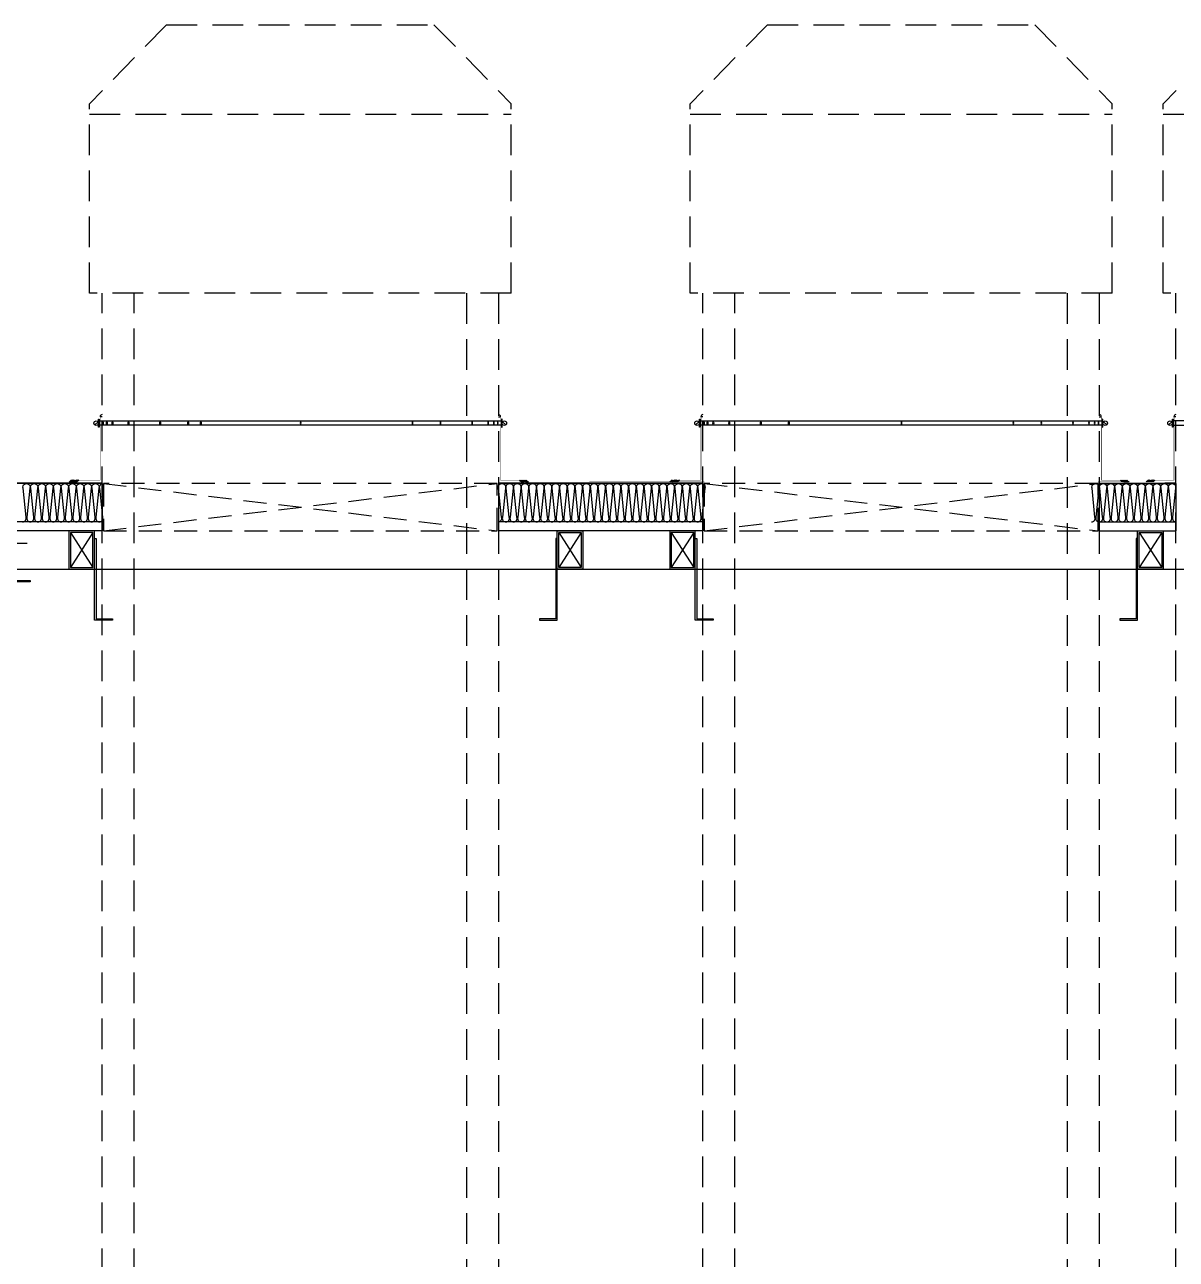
# Model space of a CAD drawing. Header units: millimetres. Extents: x -75040 to 92617, y -36837 to 48530.
# Drawn here: x 24697 to 29201, y 43700 to 48530 of the extents above; entities that cross this region are included whole.
import ezdxf

# ---------------------------------------------------------------- set-up
doc = ezdxf.new("R2010")
doc.units = ezdxf.units.MM
doc.header["$LTSCALE"] = 60
doc.linetypes.add('ghid', pattern=[3, 2, -1])
doc.linetypes.add('HID', pattern=[2.3, 1.5, -0.8])
for name, color, linetype in [('1', 1, 'Continuous'), ('4', 4, 'Continuous'), ('7', 7, 'Continuous'), ('A-ELE-8', 8, 'Continuous'), ('A-FIN-9', 7, 'Continuous'), ('A-OPEN', 1, 'Continuous'), ('A-WIN', 4, 'Continuous'), ('A-연도', 5, 'ghid'), ('ISL', 251, 'Continuous'), ('OPEN', 1, 'HID'), ('PANEL', 7, 'Continuous'), ('R-SMTL', 4, 'Continuous'), ('각파이프', 4, 'Continuous')]:
    doc.layers.add(name, color=color, linetype=linetype)
doc.layers.add('NOPLOT', color=191, linetype='Continuous', plot=False)

# ---------------------------------------------------------------- blocks, each defined once
blk = doc.blocks.new('A$Cc29243e6')
at = {"layer": 'A-연도'}
for p, q in [((9422.1, 1330, 0), (9120, 1020.4, 0)), ((9422.1, 1330, 0), (10467.5, 1330, 0)), ((10467.5, 1330, 0), (10770, 1020.4, 0)), ((9120, 280, 0), (9120, 1020.4, 0)), ((10770, 280, 0), (10770, 1020.4, 0)), ((9120, 980, 0), (10770, 980, 0)), ((10770, 280, 0), (9120, 280, 0))]:
    blk.add_line(p, q, dxfattribs=at)
for points in [[(10720, 280), (10720, -33638.3), (9170, -33638.3), (9170, 280)], [(9295, -33638.3), (9295, 280)]]:
    blk.add_lwpolyline(points, dxfattribs=at)
at = {"layer": 'A-연도', "elevation": 0}
blk.add_lwpolyline([(10595, 280), (10595, -33638.3)], dxfattribs=at)
blk = doc.blocks.new('sq100')
at = {"layer": 'A-WIN', "color": 1}
for p, q in [((6038.6, -597309.5), (6126.6, -597397.5)), ((6126.6, -597309.5), (6038.6, -597397.5))]:
    blk.add_line(p, q, dxfattribs=at)
at = {"layer": 'A-WIN'}
for points in [[(6032.6, -597303.5), (6132.6, -597303.5), (6132.6, -597403.5), (6032.6, -597403.5)], [(6038.6, -597309.5), (6126.6, -597309.5), (6126.6, -597397.5), (6038.6, -597397.5)]]:
    blk.add_lwpolyline(points, close=True, dxfattribs=at)
at = {"layer": 'NOPLOT'}
for p, q in [((6082.6, -597462.5), (6082.6, -597244.5)), ((5973.7, -597353.5), (6191.6, -597353.5))]:
    blk.add_line(p, q, dxfattribs=at)
blk = doc.blocks.new('A$C6603cac8')
at = {"layer": '4'}
for points in [[(-75, 50), (-75, -50), (75, -50), (75, 50)], [(-69, 44), (-69, -44), (69, -44), (69, 44)]]:
    blk.add_lwpolyline(points, close=True, dxfattribs=at)
at = {"layer": 'A-OPEN'}
for p, q in [((-69, 44), (69, -44)), ((-69, -44), (69, 44))]:
    blk.add_line(p, q, dxfattribs=at)
blk = doc.blocks.new('A$C84c7bbc8')
at = {"layer": '1', "color": 9}
for p, q in [((500, 596.4, 0), (492, 596.4, 0)), ((2050, 596.4, 0), (2058, 596.4, 0)), ((2850, 596.4, 0), (2842, 596.4, 0)), ((4400, 596.4, 0), (4408, 596.4, 0)), ((4700, 596.4, 0), (4692, 596.4, 0))]:
    blk.add_line(p, q, dxfattribs=at)
for centre, start, end in [((500, 596.4, 0), 90, 180), ((2050, 596.4, 0), 0, 90), ((2850, 596.4, 0), 90, 180), ((4400, 596.4, 0), 0, 90), ((4700, 596.4, 0), 90, 180)]:
    blk.add_arc(centre, 8, start, end, dxfattribs=at)
at = {"layer": '4', "color": 9, "elevation": 0}
for points in [[(379, 348.3, 2, 2, 0), (492.1, 348.3, 2, 2, 0), (492, 596.4, 2, 0, 0)], [(2158.3, 348.3, 2, 2, 0), (2057.9, 348.3, 2, 2, 0), (2058, 596.4, 2, 0, 0)], [(2729, 348.3, 2, 2, 0), (2842.1, 348.3, 2, 2, 0), (2842, 596.4, 2, 0, 0)], [(4508.3, 348.3, 2, 2, 0), (4407.9, 348.3, 2, 2, 0), (4408, 596.4, 2, 0, 0)], [(4592.1, 348.3, 2, 2, 0), (4692.1, 348.3, 2, 2, 0), (4692, 596.4, 2, 0, 0)]]:
    blk.add_lwpolyline(points, format="xyseb", dxfattribs=at)
at = {"layer": '4', "const_width": 2, "elevation": 0}
for points in [[(500, 338.5), (-200.9, 337.7)], [(2855, 341.1), (2050, 340.2)], [(4395, 341.1), (4700, 339.8)]]:
    blk.add_lwpolyline(points, dxfattribs=at)
at = {"layer": '7'}
for p, q in [((379, 348.3, 0), (370.3, 340.3, 0)), ((382.6, 348.3, 0), (374, 340.3, 0)), ((386.3, 348.3, 0), (377.6, 340.3, 0)), ((389.9, 348.3, 0), (381.3, 340.3, 0)), ((393.6, 348.3, 0), (384.9, 340.3, 0)), ((397.2, 348.3, 0), (388.6, 340.3, 0)), ((400.9, 348.3, 0), (392.2, 340.3, 0)), ((404.5, 348.3, 0), (395.9, 340.3, 0)), ((408.2, 348.3, 0), (399.5, 340.3, 0)), ((2132.8, 348.3, 0), (2141.4, 340.3, 0)), ((2136.4, 348.3, 0), (2145.1, 340.3, 0)), ((2140.1, 348.3, 0), (2148.7, 340.3, 0)), ((2143.7, 348.3, 0), (2152.4, 340.3, 0)), ((2147.4, 348.3, 0), (2156, 340.3, 0)), ((2151, 348.3, 0), (2159.7, 340.3, 0)), ((2154.7, 348.3, 0), (2163.3, 340.3, 0)), ((2158.3, 348.3, 0), (2167, 340.3, 0)), ((2729, 348.3, 0), (2720.3, 340.3, 0)), ((2732.6, 348.3, 0), (2724, 340.3, 0)), ((2736.3, 348.3, 0), (2727.6, 340.3, 0)), ((2739.9, 348.3, 0), (2731.3, 340.3, 0)), ((2743.6, 348.3, 0), (2734.9, 340.3, 0)), ((2747.2, 348.3, 0), (2738.6, 340.3, 0)), ((2750.9, 348.3, 0), (2742.2, 340.3, 0)), ((2754.5, 348.3, 0), (2745.9, 340.3, 0)), ((2758.2, 348.3, 0), (2749.5, 340.3, 0)), ((4482.8, 348.3, 0), (4491.4, 340.3, 0)), ((4486.4, 348.3, 0), (4495.1, 340.3, 0)), ((4490.1, 348.3, 0), (4498.7, 340.3, 0)), ((4493.7, 348.3, 0), (4502.4, 340.3, 0)), ((4497.4, 348.3, 0), (4506, 340.3, 0)), ((4501, 348.3, 0), (4509.7, 340.3, 0)), ((4504.7, 348.3, 0), (4513.3, 340.3, 0)), ((4508.3, 348.3, 0), (4517, 340.3, 0)), ((4592.1, 348.3, 0), (4583.5, 340.3, 0)), ((4595.8, 348.3, 0), (4587.2, 340.3, 0)), ((4599.4, 348.3, 0), (4590.8, 340.3, 0)), ((4603.1, 348.3, 0), (4594.5, 340.3, 0)), ((4606.7, 348.3, 0), (4598.1, 340.3, 0)), ((4610.4, 348.3, 0), (4601.8, 340.3, 0)), ((4614, 348.3, 0), (4605.4, 340.3, 0)), ((4617.7, 348.3, 0), (4609.1, 340.3, 0))]:
    blk.add_line(p, q, dxfattribs=at)
at = {"layer": 'A-ELE-8'}
blk.add_line((154.3, 0, 0), (6764, 0, 0), dxfattribs=at)
at = {"layer": 'A-WIN', "elevation": 0}
for points in [[(540, -200), (470, -200), (470, 120.4), (476, 120.4), (476, -194), (540, -194)], [(2210, -200), (2280, -200), (2280, 120.4), (2274, 120.4), (2274, -194), (2210, -194)], [(2890, -200), (2820, -200), (2820, 120.4), (2826, 120.4), (2826, -194), (2890, -194)]]:
    blk.add_lwpolyline(points, close=True, dxfattribs=at)
at = {"layer": 'A-WIN'}
blk.add_lwpolyline([(4480, -200), (4550, -200), (4550, 120.4), (4544, 120.4), (4544, -194), (4480, -194)], close=True, dxfattribs=at)
at = {"layer": 'ISL', "elevation": 0}
for points in [[(189, 185, 0.509267), (202.2, 203.2), (190.7, 316.8, -1.372593), (217.2, 316.8), (205.7, 203.2, 0.509267), (219, 185, 0.509267), (232.2, 203.2), (220.7, 316.8, -1.372593), (247.2, 316.8), (235.7, 203.2, 0.509267), (249, 185, 0.509267), (262.2, 203.2), (250.7, 316.8, -1.372593), (277.2, 316.8), (265.7, 203.2, 0.509267), (279, 185, 0.509267), (292.2, 203.2), (280.7, 316.8, -1.372593), (307.2, 316.8), (295.7, 203.2, 0.509267), (309, 185, 0.509267), (322.2, 203.2), (310.7, 316.8, -1.372593), (337.2, 316.8), (325.7, 203.2, 0.509267), (339, 185, 0.509267), (352.2, 203.2), (340.7, 316.8, -1.372593), (367.2, 316.8), (355.7, 203.2, 0.509267), (369, 185, 0.509267), (382.2, 203.2), (370.7, 316.8, -1.372593), (397.2, 316.8), (385.7, 203.2, 0.509267), (399, 185, 0.509267), (412.2, 203.2), (400.7, 316.8, -1.372593), (427.2, 316.8), (415.7, 203.2, 0.509267), (429, 185, 0.509267), (442.2, 203.2), (430.7, 316.8, -1.372593), (457.2, 316.8), (445.7, 203.2, 0.509267), (459, 185, 0.509267), (472.2, 203.2), (460.7, 316.8, -1.372593), (487.2, 316.8), (475.7, 203.2, 0.509267), (489, 185, 0.509267), (502.2, 203.2), (490.7, 316.8, -0.420319), (500, 334.4, -0.420319)], [(2050, 185, 0.486561), (2062.2, 203.2), (2050.7, 316.8, -1.372593), (2077.2, 316.8), (2065.7, 203.2, 0.509267), (2079, 185, 0.509267), (2092.2, 203.2), (2080.7, 316.8, -1.372593), (2107.2, 316.8), (2095.7, 203.2, 0.509267), (2109, 185, 0.509267), (2122.2, 203.2), (2110.7, 316.8, -1.372593), (2137.2, 316.8), (2125.7, 203.2, 0.509267), (2139, 185, 0.509267), (2152.2, 203.2), (2140.7, 316.8, -1.372593), (2167.2, 316.8), (2155.7, 203.2, 0.509267), (2169, 185, 0.509267), (2182.2, 203.2), (2170.7, 316.8, -1.372593), (2197.2, 316.8), (2185.7, 203.2, 0.509267), (2199, 185, 0.509267), (2212.2, 203.2), (2200.7, 316.8, -1.372593), (2227.2, 316.8), (2215.7, 203.2, 0.509267), (2229, 185, 0.509267), (2242.2, 203.2), (2230.7, 316.8, -1.372593), (2257.2, 316.8), (2245.7, 203.2, 0.509267), (2259, 185, 0.509267), (2272.2, 203.2), (2260.7, 316.8, -1.372593), (2287.2, 316.8), (2275.7, 203.2, 0.509267), (2289, 185, 0.509267), (2302.2, 203.2), (2290.7, 316.8, -1.372593), (2317.2, 316.8), (2305.7, 203.2, 0.509267), (2319, 185, 0.509267), (2332.2, 203.2), (2320.7, 316.8, -1.372593), (2347.2, 316.8), (2335.7, 203.2, 0.509267), (2349, 185, 0.509267), (2362.2, 203.2), (2350.7, 316.8, -1.372593), (2377.2, 316.8), (2365.7, 203.2, 0.509267), (2379, 185, 0.509267), (2392.2, 203.2), (2380.7, 316.8, -1.372593), (2407.2, 316.8), (2395.7, 203.2, 0.509267), (2409, 185, 0.509267), (2422.2, 203.2), (2410.7, 316.8, -1.372593), (2437.2, 316.8), (2425.7, 203.2, 0.509267), (2439, 185, 0.509267), (2452.2, 203.2), (2440.7, 316.8, -1.372593), (2467.2, 316.8), (2455.7, 203.2, 0.509267), (2469, 185, 0.509267), (2482.2, 203.2), (2470.7, 316.8, -1.372593), (2497.2, 316.8), (2485.7, 203.2, 0.509267), (2499, 185, 0.509267), (2512.2, 203.2), (2500.7, 316.8, -1.372593), (2527.2, 316.8), (2515.7, 203.2, 0.509267), (2529, 185, 0.509267), (2542.2, 203.2), (2530.7, 316.8, -1.372593), (2557.2, 316.8), (2545.7, 203.2, 0.509267), (2559, 185, 0.509267), (2572.2, 203.2), (2560.7, 316.8, -1.372593), (2587.2, 316.8), (2575.7, 203.2, 0.509267), (2589, 185, 0.509267), (2602.2, 203.2), (2590.7, 316.8, -1.372593), (2617.2, 316.8), (2605.7, 203.2, 0.509267), (2619, 185, 0.509267), (2632.2, 203.2), (2620.7, 316.8, -1.372593), (2647.2, 316.8), (2635.7, 203.2, 0.509267), (2649, 185, 0.509267), (2662.2, 203.2), (2650.7, 316.8, -1.372593), (2677.2, 316.8), (2665.7, 203.2, 0.509267), (2679, 185, 0.509267), (2692.2, 203.2), (2680.7, 316.8, -1.372593), (2707.2, 316.8), (2695.7, 203.2, 0.509267), (2709, 185, 0.509267), (2722.2, 203.2), (2710.7, 316.8, -1.372593), (2737.2, 316.8), (2725.7, 203.2, 0.509267), (2739, 185, 0.509267), (2752.2, 203.2), (2740.7, 316.8, -1.372593), (2767.2, 316.8), (2755.7, 203.2, 0.509267), (2769, 185, 0.509267), (2782.2, 203.2), (2770.7, 316.8, -1.372593), (2797.2, 316.8), (2785.7, 203.2, 0.509267), (2799, 185, 0.509267), (2812.2, 203.2), (2800.7, 316.8, -1.372593), (2827.2, 316.8), (2815.7, 203.2, 0.509267), (2829, 185, 0.509267), (2842.2, 203.2), (2830.7, 316.8, -1.372593), (2857.2, 316.8), (2845.7, 203.2, 0.304303), (2850, 188.3, 0.304303)], [(4370, 185, 0.509267), (4383.2, 203.2), (4371.7, 316.8, -1.372593), (4398.2, 316.8), (4386.7, 203.2, 0.509267), (4400, 185, 0.509267), (4413.2, 203.2), (4401.7, 316.8, -1.372593), (4428.2, 316.8), (4416.7, 203.2, 0.509267), (4430, 185, 0.509267), (4443.2, 203.2), (4431.7, 316.8, -1.372593), (4458.2, 316.8), (4446.7, 203.2, 0.509267), (4460, 185, 0.509267), (4473.2, 203.2), (4461.7, 316.8, -1.372593), (4488.2, 316.8), (4476.7, 203.2, 0.509267), (4490, 185, 0.509267), (4503.2, 203.2), (4491.7, 316.8, -1.372593), (4518.2, 316.8), (4506.7, 203.2, 0.509267), (4520, 185, 0.509267), (4533.2, 203.2), (4521.7, 316.8, -1.372593), (4548.2, 316.8), (4536.7, 203.2, 0.509267), (4550, 185, 0.509267), (4563.2, 203.2), (4551.7, 316.8, -1.372593), (4578.2, 316.8), (4566.7, 203.2, 0.509267), (4580, 185, 0.509267), (4593.2, 203.2), (4581.7, 316.8, -1.372593), (4608.2, 316.8), (4596.7, 203.2, 0.509267), (4610, 185, 0.509267), (4623.2, 203.2), (4611.7, 316.8, -1.372593), (4638.2, 316.8), (4626.7, 203.2, 0.509267), (4640, 185, 0.509267), (4653.2, 203.2), (4641.7, 316.8, -1.372593), (4668.2, 316.8), (4656.7, 203.2, 0.509267), (4670, 185, 0.509267), (4683.2, 203.2), (4671.7, 316.8, -1.372593), (4698.2, 316.8), (4686.7, 203.2, 0.509267), (4700, 185, 0.000225), (4700, 185, 0.000225)]]:
    blk.add_lwpolyline(points, format="xyb", dxfattribs=at)
at = {"layer": 'OPEN', "linetype": 'HID'}
for p, q in [((505, 335, 0), (2045, 150, 0)), ((505, 150, 0), (2045, 335, 0)), ((2855, 335, 0), (4395, 150, 0)), ((2855, 150, 0), (4395, 335, 0))]:
    blk.add_line(p, q, dxfattribs=at)
at = {"layer": 'OPEN', "linetype": 'HID', "elevation": 0}
for points in [[(505, 335), (505, 150), (2045, 150), (2045, 335)], [(2855, 335), (2855, 150), (4395, 150), (4395, 335)]]:
    blk.add_lwpolyline(points, close=True, dxfattribs=at)
at = {"layer": 'PANEL'}
for p, q in [((500, 335), (-201, 335, 0)), ((500, 334.5), (-201, 334.5, 0)), ((500, 335, 0), (500, 150, 0)), ((2850, 335, 0), (2050, 335, 0)), ((2850, 334.5, 0), (2050, 334.5, 0)), ((2050, 334.5, 0), (2050, 150, 0)), ((2850, 335, 0), (2850, 150, 0)), ((4400, 335, 0), (4700, 335, 0)), ((4400, 334.5, 0), (4700, 334.5, 0)), ((4400, 334.5, 0), (4400, 150, 0)), ((4700, 335, 0), (4700, 150, 0)), ((500, 185), (-201, 185, 0)), ((500, 150), (-201, 150, 0)), ((2850, 185, 0), (2050, 185, 0)), ((2850, 150, 0), (2050, 150, 0)), ((4400, 185, 0), (4700, 185, 0)), ((4400, 150, 0), (4700, 150, 0))]:
    blk.add_line(p, q, dxfattribs=at)
at = {"layer": 'R-SMTL', "color": 9}
for p, q in [((471.1, 564.4, 0), (484.1, 576.3, 0)), ((2078.9, 564.4, 0), (2065.9, 576.3, 0)), ((2821.1, 564.4, 0), (2834.1, 576.3, 0)), ((4428.9, 564.4, 0), (4415.9, 576.3, 0)), ((4671.1, 564.4, 0), (4684.1, 576.3, 0))]:
    blk.add_line(p, q, dxfattribs=at)
at = {"layer": 'R-SMTL', "color": 9, "elevation": 0}
for points in [[(488, 587), (488, 555.9), (486.1, 555.9), (486.1, 587)], [(2062, 587), (2062, 555.9), (2063.9, 555.9), (2063.9, 587)], [(2838, 587), (2838, 555.9), (2836.1, 555.9), (2836.1, 587)], [(4412, 587), (4412, 555.9), (4413.9, 555.9), (4413.9, 587)], [(4688, 587), (4688, 555.9), (4686.1, 555.9), (4686.1, 587)]]:
    blk.add_lwpolyline(points, close=True, dxfattribs=at)
for points in [[(2062, 562.9), (488, 562.9), (488, 580), (2062, 580)], [(4412, 562.9), (2838, 562.9), (2838, 580), (4412, 580)], [(4688, 562.9), (6262, 562.9), (6262, 580), (4688, 580)]]:
    blk.add_lwpolyline(points, dxfattribs=at)
at = {"layer": 'R-SMTL', "color": 9}
for centre in [(476.8, 571.2, 0), (2073.2, 571.2, 0), (2826.8, 571.2, 0), (4423.2, 571.2, 0), (4676.8, 571.2, 0)]:
    blk.add_circle(centre, 8.89, dxfattribs=at)
for centre in [(502.9, 570.8, 0), (517.9, 570.8, 0), (540.4, 570.8, 0), (602.8, 570.8, 0), (726.5, 570.8, 0), (836.1, 570.8, 0), (886.1, 570.8, 0), (2852.9, 570.8, 0), (2867.9, 570.8, 0), (2890.4, 570.8, 0), (2952.8, 570.8, 0), (3076.5, 570.8, 0), (3186.1, 570.8, 0)]:
    blk.add_ellipse(centre, major_axis=(0, 5.05), ratio=0.29412, dxfattribs=at)
at = {"layer": 'R-SMTL', "color": 9, "extrusion": (0, 0, -1)}
for centre in [(1276.3, 570.8, 0), (1713.9, 570.8, 0), (1823.5, 570.8, 0), (1947.2, 570.8, 0), (2009.6, 570.8, 0), (2032.1, 570.8, 0), (2047.1, 570.8, 0), (3626.3, 570.8, 0), (4063.9, 570.8, 0), (4173.5, 570.8, 0), (4297.2, 570.8, 0), (4359.6, 570.8, 0), (4382.1, 570.8, 0), (4397.1, 570.8, 0)]:
    blk.add_ellipse(centre, major_axis=(0, 5.05), ratio=0.29412, dxfattribs=at)
at = {"layer": '각파이프', "elevation": 0}
blk.add_lwpolyline([(218.3, -50), (148.3, -50), (148.3, 108.7), (154.3, 108.7), (154.3, -44), (218.3, -44)], close=True, dxfattribs=at)
at = {"layer": 'A-WIN', "rotation": 270}
for p in [(420, 75, 0), (2770, 75, 0)]:
    blk.add_blockref('A$C6603cac8', p, dxfattribs=at)
at = {"layer": 'A-WIN', "xscale": -1.000000000000002, "rotation": 90}
for p in [(2330, 75, 0), (4600, 75, 0)]:
    blk.add_blockref('A$C6603cac8', p, dxfattribs=at)
at = {"layer": '각파이프', "xscale": -1}
blk.add_blockref('sq100', (6180.9, 597453.5, 0), dxfattribs=at)

msp = doc.modelspace()

# ---------------------------------------------------------------- block references
at = {"layer": 'A-FIN-9'}
msp.add_blockref('A$C84c7bbc8', (24500, 46400), dxfattribs=at)
at = {"layer": 'A-연도'}
for p in [(15830, 47200, 0), (18180, 47200, 0), (20030, 47200, 0)]:
    msp.add_blockref('A$Cc29243e6', p, dxfattribs=at)

doc.saveas('drawing.dxf')
